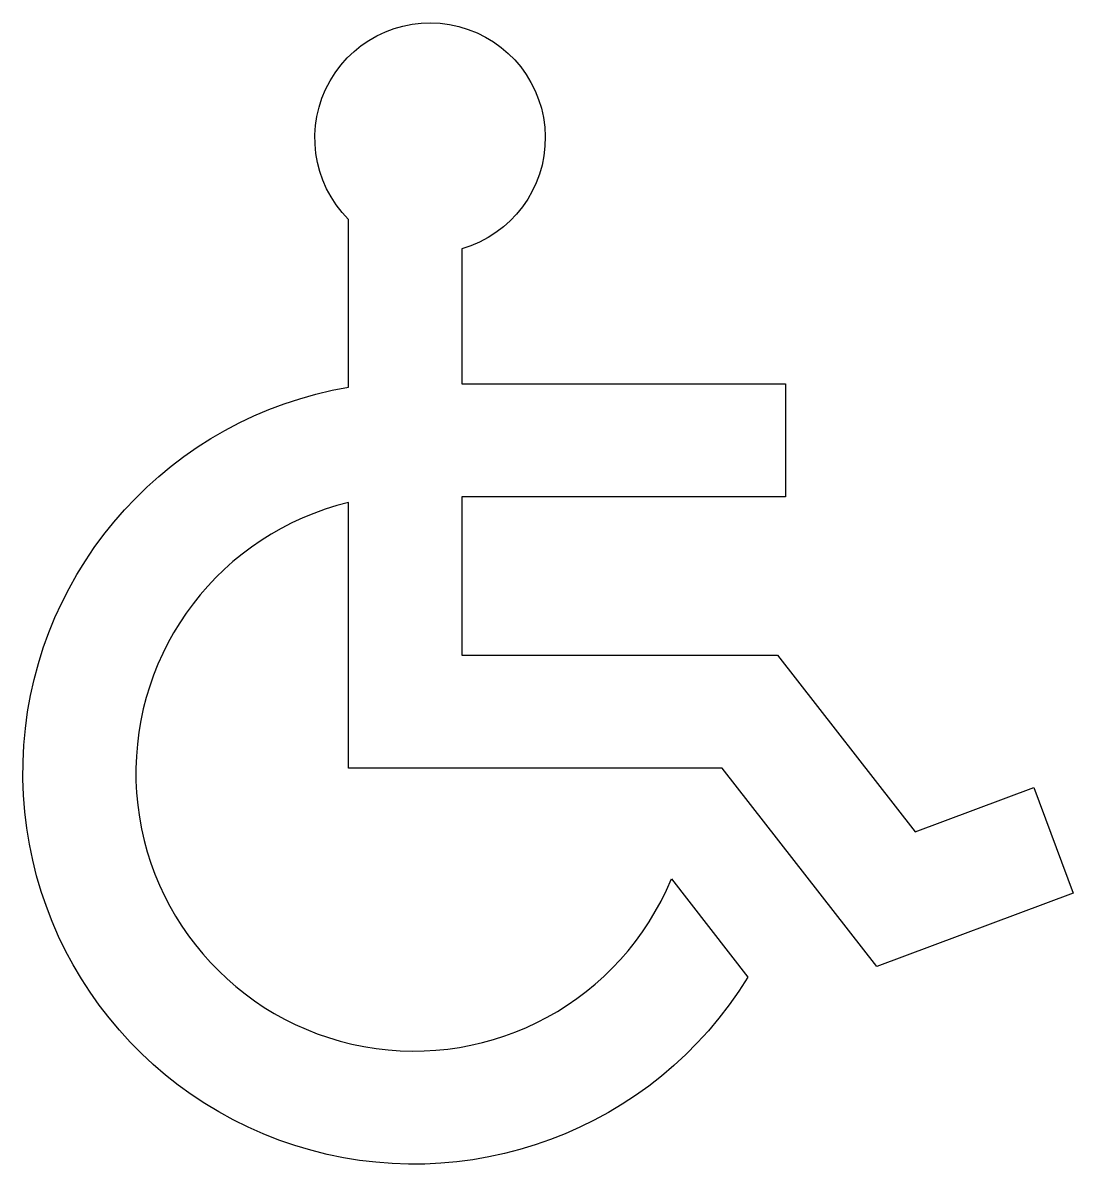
# Model space of a CAD drawing. Header units: metres. Extents: x 2876.56 to 2878.31, y 1511.36 to 1513.27.
import ezdxf

# ---------------------------------------------------------------- set-up
doc = ezdxf.new("R2010")
doc.units = ezdxf.units.M
doc.layers.add('標線框線', color=7, linetype='Continuous')

msp = doc.modelspace()

# ---------------------------------------------------------------- linework, layer by layer
at = {"layer": '標線框線'}
msp.add_lwpolyline([(2877.1031, 1512.9419, -3.674259), (2877.2921, 1512.8929), (2877.2921, 1512.6672), (2877.8338, 1512.6672), (2877.8338, 1512.4782), (2877.2921, 1512.4782), (2877.2921, 1512.2136), (2877.8203, 1512.2136), (2878.0502, 1511.9183), (2878.2486, 1511.9923), (2878.3146, 1511.8153), (2877.9862, 1511.6928), (2877.7279, 1512.0246), (2877.1031, 1512.0246), (2877.1031, 1512.4688, 1.631934), (2877.6427, 1511.8394), (2877.7706, 1511.6751, -1.553267), (2877.1031, 1512.6616), (2877.1031, 1512.9419), (2877.1031, 1512.9419), (2877.1031, 1512.9419)], format="xyb", close=True, dxfattribs=at)

doc.saveas('drawing.dxf')
